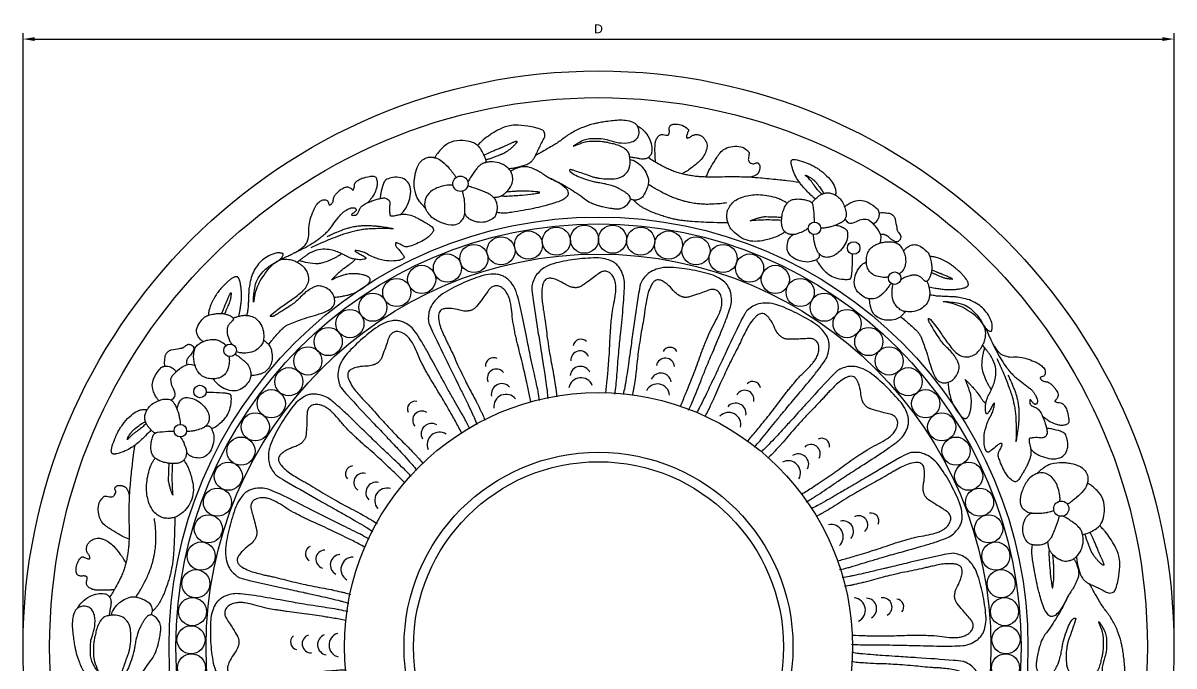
# Model space of a CAD drawing. Header units: millimetres. Extents: x 96 to 279, y 61 to 183.
# Drawn here: x 261.11 to 273.36, y 79.32 to 86.16 of the extents above; entities that cross this region are included whole.
import ezdxf

# ---------------------------------------------------------------- set-up
doc = ezdxf.new("R2010")
doc.units = ezdxf.units.MM
doc.layers.add('DIMENSIONS', color=4, linetype='Continuous')
doc.layers.add('PART', color=7, linetype='Continuous')
doc.styles.get("Standard").update_dxf_attribs({"font": 'arial.ttf'})
doc.dimstyles.new('BALMER1', dxfattribs={"dimscale": 0, "dimtxt": 0.09375, "dimasz": 0.125, "dimexe": 0.0625, "dimexo": 0.125, "dimgap": 0.0625, "dimtad": 1, "dimdec": 4, "dimlfac": -1, "dimzin": 3, "dimdsep": 46, "dimlunit": 4, "dimtxsty": 'Standard', "dimcen": 0.0625, "dimdle": 0.0625, "dimclrd": 256, "dimclre": 256, "dimclrt": 256, "dimadec": 0, "dimazin": 0, "dimtfac": 0.75, "dimtdec": 4, "dimtix": 1, "dimtmove": 2, "dimatfit": 3, "dimfxl": 1, "dimtolj": 1, "dimtzin": 3, "dimarcsym": 0})

# ---------------------------------------------------------------- blocks, each defined once
blk = doc.blocks.new('*D132')
at = {"layer": 'Defpoints', "color": 0, "transparency": 16777216}
for p in [(273.357, 85.988), (261.106, 79.523), (273.357, 79.523)]:
    blk.add_point(p, dxfattribs=at)
at = {"layer": 'DIMENSIONS', "lineweight": -2, "transparency": 16777216}
for p, q in [((261.106, 79.648), (261.106, 86.05)), ((273.357, 79.648), (273.357, 86.05)), ((261.231, 85.988), (273.232, 85.988))]:
    blk.add_line(p, q, dxfattribs=at)
at = {"layer": 'DIMENSIONS', "transparency": 16777216}
for points in [[(261.231, 86.008), (261.231, 85.967), (261.106, 85.988)], [(273.232, 86.008), (273.232, 85.967), (273.357, 85.988)]]:
    blk.add_solid(points, dxfattribs=at)
at = {"layer": 'DIMENSIONS', "transparency": 16777216, "insert": (267.231, 86.097), "char_height": 0.0938, "attachment_point": 5}
blk.add_mtext('\\A1;D', dxfattribs=at)
blk = doc.blocks.new('BALMERREPEAT220VIA')
at = {"layer": 'PART', "flags": 128}
for points in [[(0.036, 0.374, 0.003009), (-0.055, 0.394, 0.01152), (-0.079, 0.398, 0.001542), (-0.302, 0.433, -0.002719), (-0.428, 0.453, -0.003834), (-0.615, 0.486, 0.002592), (-0.891, 0.534, 0.010937), (-1.021, 0.553, 0.012892), (-1.133, 0.565, 0.069688), (-1.203, 0.56, 0.060092), (-1.28, 0.534, 0.046821), (-1.318, 0.511, 0.048308), (-1.351, 0.482, 0.064402), (-1.377, 0.446, 0.040761), (-1.405, 0.38, 0.066809), (-1.423, 0.286, 0.027452), (-1.424, 0.053, 0.035551), (-1.396, -0.174, 0.075966), (-1.359, -0.275, 0.06296), (-1.309, -0.345, 0.07827), (-1.255, -0.388, 0.039369), (-1.191, -0.417, 0.086106), (-1.16, -0.423, 0.019004), (-1.054, -0.42, 0.005168), (-0.665, -0.39, 0.00029), (-0.472, -0.373, -0.001395), (-0.432, -0.37, -0.00092), (-0.297, -0.359, -0.001315), (-0.203, -0.351, -0.002944), (-0.198, -0.351, -0.000152), (-0.089, -0.344, -0.009151), (-0.049, -0.342, -0.004716), (0.028, -0.341)], [(0.015, 0.28, 0.00326), (-0.123, 0.306, 0.006378), (-0.193, 0.317, 0.000148), (-0.394, 0.348, 0.003566), (-0.402, 0.349, 0.004484), (-0.507, 0.362, -0.004543), (-0.612, 0.375, -0.001834), (-0.664, 0.383, -0.001892), (-0.715, 0.39, -0.007566), (-0.742, 0.395, -0.002595), (-0.819, 0.409, -0.028671), (-0.928, 0.437, 0.030977), (-1.029, 0.462, 0.008304), (-1.059, 0.467, 0.011738), (-1.081, 0.47, 0.023245), (-1.106, 0.471, 0.021992), (-1.132, 0.47, 0.028175), (-1.154, 0.467, 0.022738), (-1.181, 0.461, 0.022815), (-1.186, 0.459, 0.005774), (-1.204, 0.452, 0.095777), (-1.249, 0.422, 0.123566), (-1.271, 0.386, 0.106276), (-1.274, 0.348, 0.10395), (-1.262, 0.311, 0.012474), (-1.227, 0.256, -0.010994), (-1.187, 0.193, -0.001908), (-1.14, 0.114, -0.019537), (-1.135, 0.106, -0.035149), (-1.131, 0.095, -0.025866), (-1.127, 0.08, -0.020159), (-1.124, 0.066, -0.025006), (-1.123, 0.054, -0.022045), (-1.123, 0.042, -0.024729), (-1.125, 0.031, -0.018316), (-1.127, 0.019, -0.017185), (-1.13, 0.008, -0.018306), (-1.131, 0.004, -0.003847), (-1.138, -0.014, -0.06999), (-1.169, -0.067, 0.047343), (-1.217, -0.143, 0.04126), (-1.239, -0.195, 0.066132), (-1.245, -0.23, 0.107606), (-1.241, -0.257, 0.108991), (-1.226, -0.28, 0.071157), (-1.202, -0.296, 0.058537), (-1.169, -0.308, 0.03359), (-1.09, -0.322, 0.037796), (-1.019, -0.323, 0.001873), (-0.943, -0.319, 0.005676), (-0.918, -0.318, 0.002147), (-0.868, -0.313, -0.005446), (-0.818, -0.309, -0.009395), (-0.714, -0.303, 0.005056), (-0.611, -0.298, 0.00316), (-0.496, -0.289, 0.003871), (-0.402, -0.281, 0.010546), (-0.297, -0.269, -0.009053), (-0.192, -0.257, -0.003181), (-0.18, -0.256, -0.000384), (-0.087, -0.249, -0.012478), (-0.051, -0.246, -0.006432), (0.019, -0.245)]]:
    blk.add_lwpolyline(points, format="xyb", dxfattribs=at)
at = {"layer": 'PART'}
for points in [[(-0.383, 0.125, 0.86452), (-0.35, -0.065, 0.86452)], [(-0.215, 0.127, 0.752301), (-0.195, -0.086, 0.752301)], [(-0.074, 0.142, 0.755055), (-0.066, -0.108, 0.755055)], [(-0.544, 0.115, 0.61053), (-0.51, -0.029, 0.61053)]]:
    blk.add_lwpolyline(points, format="xyb", dxfattribs=at)
blk = doc.blocks.new('BALMERREPEAT220VIB')
at = {"layer": 'PART', "flags": 128}
for points in [[(3.613, 5.088, 0.019286), (3.671, 5.094, 0.02838), (3.709, 5.102, 0.016548), (3.807, 5.132, 0.061182), (3.832, 5.144, 0.052747), (3.864, 5.17, 0.060559), (3.886, 5.198, 0.0061), (3.9, 5.223, 0.016548), (3.906, 5.233, 0.006982), (3.917, 5.258, -0.003286), (3.942, 5.313, -0.015782), (3.97, 5.367, 0.017137), (3.995, 5.418, 0.109873), (4, 5.438, 0.069615), (3.995, 5.47, 0.232682), (3.968, 5.5, 0.058465), (3.819, 5.538, 0.034277), (3.683, 5.548, 0.062147), (3.608, 5.539, 0.065624), (3.496, 5.494, 0.043229), (3.344, 5.392, 0.024714), (3.321, 5.371, 0.01479), (3.284, 5.333)], [(4.571, 5.573, 0.000561), (4.569, 5.572, 0.00263), (4.568, 5.572, 0.006301), (4.56, 5.571, 0.001289), (4.52, 5.562, 0.039069), (4.404, 5.525, 0.036989), (4.288, 5.468, 0.032384), (4.189, 5.401, -0.033131), (4.093, 5.335, -0.001812), (4.03, 5.299, -0.00148), (3.952, 5.254, -0.006743), (3.94, 5.248, -0.002076), (3.903, 5.228)], [(4.571, 5.375, 0.006892), (4.537, 5.376, 0.011939), (4.517, 5.376, 0.004021), (4.455, 5.373, 0.025122), (4.446, 5.372, 0.03966), (4.415, 5.364, 0.012587), (4.32, 5.33, 0.003956), (4.31, 5.326, -0.012149), (4.306, 5.325, -0.036963), (4.304, 5.325, -0.140156), (4.303, 5.325, -0.265398), (4.303, 5.325, -0.124438), (4.303, 5.326, -0.13009), (4.304, 5.327, -0.02507), (4.311, 5.332, -0.003844), (4.317, 5.337, -0.002641), (4.326, 5.343, -0.01445), (4.338, 5.351, -0.005589), (4.37, 5.369, -0.052743), (4.434, 5.397, -0.063629), (4.49, 5.407, -0.003105), (4.502, 5.407, -0.001682), (4.525, 5.408, -0.008535), (4.544, 5.408, -0.005844), (4.571, 5.408)], [(3.377, 5.152, 0.031094), (3.363, 5.207, 0.047396), (3.348, 5.241, 0.014317), (3.314, 5.299, 0.041892), (3.3, 5.318, 0.036626), (3.289, 5.328, 0.016353), (3.264, 5.348, 0.091665), (3.22, 5.369, 0.048713), (3.129, 5.385, 0.102269), (3.002, 5.368, 0.120504), (2.91, 5.308, 0.015041), (2.858, 5.249, 0.038961), (2.84, 5.224, 0.000317), (2.833, 5.211, 0.001969), (2.831, 5.209, 0.004752), (2.831, 5.208, 0.001841), (2.828, 5.204)], [(3.352, 5.231, -0.005533), (3.41, 5.259, -0.010419), (3.442, 5.272, -0.000051), (3.483, 5.289, 0.001227), (3.523, 5.306, 0.000078), (3.542, 5.313, 0.000434), (3.546, 5.315, 0.004396), (3.554, 5.318, 0.001901), (3.571, 5.326, 0.008485), (3.602, 5.34, -0.003748), (3.633, 5.354, -0.002549), (3.647, 5.36, -0.00231), (3.663, 5.367, -0.014744), (3.675, 5.372, -0.014971), (3.687, 5.376, -0.02108), (3.691, 5.377, -0.015798), (3.696, 5.378, -0.055292), (3.699, 5.378, -0.076801), (3.702, 5.378, -0.148278), (3.703, 5.376, -0.147462), (3.704, 5.374, -0.079897), (3.703, 5.372, -0.054815), (3.702, 5.368, -0.011274), (3.699, 5.363, -0.018509), (3.696, 5.36, -0.00689), (3.692, 5.355, -0.007465), (3.688, 5.35, -0.011418), (3.679, 5.339, -0.009605), (3.667, 5.328, -0.007138), (3.656, 5.316, -0.008654), (3.646, 5.307, -0.005863), (3.634, 5.298, -0.007719), (3.626, 5.291, -0.00491), (3.615, 5.282, -0.006932), (3.607, 5.277, -0.003652), (3.597, 5.27, -0.00615), (3.591, 5.266, -0.001817), (3.586, 5.262, -0.001372), (3.579, 5.258, -0.00265), (3.575, 5.255, -0.002433), (3.57, 5.252, -0.019902), (3.563, 5.248, -0.017546), (3.554, 5.244, -0.001431), (3.545, 5.241, -0.001949), (3.539, 5.238, -0.000019), (3.529, 5.234, -0.000131), (3.528, 5.234, -0.000121), (3.524, 5.233, -0.000033), (3.513, 5.228, -0.001404), (3.503, 5.224, -0.000563), (3.478, 5.214, -0.003719), (3.462, 5.208, -0.002294), (3.437, 5.199, -0.006217), (3.417, 5.192, -0.006914), (3.399, 5.186, -0.005394), (3.397, 5.186, -0.000887), (3.383, 5.182, -0.014755), (3.378, 5.181, -0.007038), (3.369, 5.179)], [(2.73, 4.664, -0.000393), (2.729, 4.665, -0.000898), (2.728, 4.665, -0.015128), (2.707, 4.689, -0.007612), (2.667, 4.737, -0.102115), (2.626, 4.816, -0.072338), (2.61, 4.939, -0.023977), (2.613, 4.981, -0.020048), (2.621, 5.03, -0.063244), (2.651, 5.121, -0.097581), (2.688, 5.171, -0.092244), (2.738, 5.201, -0.10775), (2.788, 5.209, -0.009349), (2.812, 5.207, -0.030098), (2.819, 5.206, -0.023454), (2.83, 5.203, -0.013311), (2.848, 5.197, -0.078292), (2.909, 5.162, -0.051681), (2.983, 5.088, -0.002992), (3.02, 5.042, -0.012079), (3.029, 5.031, -0.000335), (3.046, 5.007, -0.00328), (3.047, 5.005, -0.000113), (3.049, 5.002, -0.000045), (3.053, 4.996, -0.001258), (3.054, 4.995, -0.000358), (3.056, 4.993)], [(3.453, 4.779, 0.001342), (3.457, 4.78, 0.006152), (3.457, 4.78, 0.00999), (3.479, 4.783, 0.009511), (3.501, 4.786, 0.027464), (3.518, 4.791, 0.025542), (3.536, 4.797, 0.030422), (3.551, 4.805, 0.03258), (3.565, 4.814, 0.016709), (3.574, 4.822, 0.010262), (3.588, 4.835, 0.019984), (3.592, 4.839, 0.004369), (3.609, 4.858, 0.094661), (3.652, 4.933, 0.127017), (3.657, 4.998, 0.013269), (3.652, 5.021, 0.035633), (3.65, 5.029, 0.014321), (3.642, 5.048, 0.027498), (3.637, 5.057, 0.026779), (3.63, 5.067, 0.016851), (3.618, 5.082, 0.032534), (3.614, 5.087, 0.008174), (3.595, 5.103, 0.098665), (3.515, 5.147, 0.094341), (3.42, 5.158, 0.005493), (3.396, 5.156, 0.019258), (3.389, 5.155, 0.016969), (3.376, 5.152, 0.011817), (3.359, 5.147, 0.076494), (3.32, 5.129, 0.06561), (3.283, 5.097, 0.01457), (3.275, 5.087, 0.003882), (3.245, 5.047, 0.024253), (3.215, 5.003, 0.018646), (3.181, 4.942)], [(3.635, 5.06, -0.02104), (3.66, 5.075, -0.030756), (3.677, 5.083, -0.052936), (3.764, 5.109, -0.095613), (3.815, 5.108, -0.05962), (3.884, 5.085, -0.037178), (3.985, 5.028, -0.004583), (4.008, 5.012, 0.006495), (4.025, 5.001, 0.040779), (4.071, 4.976, -0.024247), (4.151, 4.936, -0.080695), (4.229, 4.873, -0.168951), (4.248, 4.828, -0.229972), (4.231, 4.786, -0.097933), (4.145, 4.735, -0.023701), (3.985, 4.687, -0.018161), (3.771, 4.642, -0.004241), (3.645, 4.621, -0.008329), (3.581, 4.612, -0.046727), (3.554, 4.612, -0.01828), (3.485, 4.619)], [(4.571, 4.936, -0.009534), (4.531, 4.943, -0.016717), (4.509, 4.948, -0.021268), (4.407, 4.98, -0.027085), (4.33, 5.012, -0.0834), (4.27, 5.054, -0.323489), (4.267, 5.075, -0.021645), (4.269, 5.078, -0.170251), (4.269, 5.079, -0.06443), (4.272, 5.079, -0.047737), (4.276, 5.079, -0.014918), (4.283, 5.078, -0.036111), (4.286, 5.077, -0.0066), (4.298, 5.073, -0.000595), (4.435, 5.026, -0.000288), (4.472, 5.013, 0.002781), (4.508, 5, 0.019681), (4.512, 4.999, 0.002355), (4.546, 4.991, 0.018335), (4.554, 4.989, 0.008185), (4.571, 4.986)], [(1.337, 4.191, 0.015189), (1.368, 4.208, 0.022845), (1.387, 4.221, 0.013484), (1.433, 4.258, 0.033884), (1.449, 4.273, 0.075969), (1.464, 4.295, 0.0397), (1.481, 4.341, 0.08875), (1.488, 4.414, -0.070693), (1.494, 4.505, -0.029032), (1.513, 4.576, -0.024468), (1.545, 4.657, -0.059752), (1.576, 4.709, -0.076755), (1.61, 4.742, -0.188911), (1.666, 4.755, -0.288547), (1.695, 4.73, -0.038037), (1.698, 4.72, 0.061368), (1.699, 4.715, 0.040792), (1.706, 4.702, 0.224818), (1.708, 4.701, 0.085047), (1.71, 4.701, 0.049018), (1.714, 4.702, 0.038413), (1.721, 4.706, 0.038778), (1.728, 4.71, 0.037774), (1.73, 4.713, 0.014341), (1.737, 4.721, 0.150306), (1.75, 4.757, -0.134832), (1.763, 4.797, -0.011455), (1.773, 4.812, -0.026345), (1.778, 4.819, -0.023112), (1.794, 4.834, -0.014805), (1.819, 4.857, -0.01633), (1.826, 4.862, -0.00687), (1.842, 4.873, -0.104403), (1.886, 4.891, -0.154027), (1.918, 4.887, -0.030851), (1.934, 4.878, -0.055155), (1.942, 4.872, -0.022086), (1.949, 4.865, 0.039301), (1.953, 4.861, 0.022359), (1.955, 4.859, 0.044208), (1.957, 4.858, 0.133313), (1.958, 4.858, 0.114526), (1.96, 4.858, 0.131817), (1.961, 4.859, 0.015583), (1.965, 4.867, 0.107501), (1.973, 4.904, -0.135076), (1.982, 4.934, -0.015827), (1.986, 4.94, -0.023684), (1.99, 4.945, -0.043644), (1.994, 4.949, -0.011898), (2.009, 4.961, -0.078825), (2.053, 4.984, -0.043726), (2.137, 5.004, -0.039419), (2.174, 5.007, -0.098282), (2.188, 5.004, -0.15791), (2.2, 4.994, -0.078576), (2.212, 4.965, -0.0698), (2.216, 4.922, -0.070183), (2.208, 4.879, -0.033049), (2.182, 4.815, -0.048568), (2.157, 4.775, -0.001212), (2.145, 4.76, -0.001593), (2.136, 4.749, -0.007239), (2.13, 4.74, -0.004179), (2.117, 4.726)], [(2.463, 4.599, 0.025994), (2.489, 4.622, 0.037778), (2.504, 4.64, 0.063566), (2.539, 4.702, 0.046452), (2.568, 4.794, 0.110027), (2.566, 4.893, 0.147961), (2.529, 4.958, 0.130485), (2.468, 4.99, 0.104378), (2.382, 4.992, 0.051508), (2.317, 4.973, 0.149258), (2.298, 4.958, 0.067971), (2.279, 4.919, 0.029506), (2.254, 4.822, 0.014819), (2.25, 4.798, 0.012245), (2.247, 4.768)], [(3.022, 4.911, 0.028039), (2.978, 4.912, 0.035268), (2.944, 4.908, 0.046246), (2.868, 4.887, 0.05136), (2.805, 4.856, 0.13991), (2.734, 4.776, 0.169526), (2.724, 4.687, 0.011484), (2.731, 4.66, 0.038975), (2.734, 4.652, 0.025835), (2.738, 4.644, 0.008103), (2.754, 4.618, 0.10115), (2.802, 4.567, 0.057234), (2.912, 4.509, 0.110081), (3.035, 4.489, 0.190731), (3.102, 4.52, 0.042268), (3.133, 4.559, 0.09669), (3.142, 4.58, 0.008642), (3.147, 4.609, 0.025285), (3.148, 4.619, 0.007456), (3.149, 4.64, 0.008211), (3.15, 4.66, 0.02121), (3.148, 4.72, 0.023574), (3.141, 4.774, 0.006723), (3.139, 4.784, 0.002721), (3.133, 4.811, 0.022508), (3.129, 4.824, 0.012602), (3.122, 4.847)], [(3.18, 4.906, -0.001389), (3.212, 4.895, -0.003779), (3.223, 4.891, -0.002379), (3.337, 4.85, -0.008223), (3.37, 4.837, -0.037912), (3.407, 4.819, -0.043785), (3.436, 4.798, -0.013749), (3.446, 4.788, -0.015845), (3.454, 4.78, -0.028614), (3.459, 4.774, -0.011975), (3.469, 4.76, -0.094293), (3.487, 4.715, -0.074117), (3.491, 4.654, -0.007245), (3.489, 4.635, -0.014517), (3.487, 4.626, -0.024124), (3.485, 4.619, -0.008033), (3.479, 4.599, -0.136127), (3.456, 4.564, -0.086757), (3.401, 4.53, -0.093745), (3.322, 4.515, -0.089875), (3.239, 4.53, -0.006993), (3.222, 4.537, -0.019018), (3.215, 4.54, -0.065323), (3.186, 4.559, -0.054466), (3.158, 4.59, -0.057483), (3.154, 4.598, -0.028566), (3.148, 4.615)], [(4.028, 4.999, -0.012913), (4.184, 4.921, -0.020351), (4.279, 4.865, -0.018296), (4.442, 4.752, 0.05898), (4.495, 4.721, 0.014029), (4.538, 4.704, 0.021438), (4.567, 4.695, 0.004747), (4.568, 4.695, 0.001288), (4.571, 4.694)], [(3.536, 4.797, 0.005682), (3.574, 4.794, 0.030137), (3.581, 4.794, 0.009708), (3.73, 4.803, 0.011984), (3.851, 4.816, 0.001495), (3.915, 4.824, 0.011914), (3.923, 4.826, 0.006591), (3.929, 4.827, 0.004611), (3.937, 4.829, 0.032711), (3.943, 4.83, 0.096223), (3.945, 4.831, 0.218717), (3.945, 4.833, 0.216649), (3.944, 4.834, 0.094004), (3.943, 4.835, 0.032246), (3.937, 4.836, 0.006988), (3.934, 4.837, 0.002666), (3.924, 4.838, 0.026166), (3.835, 4.846, 0.020229), (3.72, 4.846, 0.005117), (3.678, 4.844, 0.003678), (3.62, 4.84, 0.011027), (3.612, 4.839, 0.003421), (3.589, 4.836)], [(1.182, 4.122, 0.005166), (1.263, 4.156, 0.009362), (1.307, 4.177, 0.00094), (1.409, 4.227, 0.004878), (1.428, 4.237, 0.020423), (1.52, 4.289, 0.022426), (1.599, 4.344, 0.006582), (1.631, 4.368, 0.009476), (1.652, 4.386, 0.012756), (1.686, 4.417, 0.028094), (1.701, 4.433, 0.016417), (1.729, 4.469, -0.008235), (1.783, 4.541, -0.001549), (1.812, 4.578, -0.003594), (1.825, 4.594, -0.040866), (1.846, 4.616, -0.03465), (1.874, 4.638, -0.014977), (1.887, 4.645, -0.011161), (1.904, 4.655, -0.026725), (1.915, 4.66, -0.014373), (1.936, 4.668, -0.10505), (1.968, 4.671, -0.187303), (1.985, 4.663, -0.025659), (1.989, 4.658, -0.050852), (1.99, 4.655, -0.049306), (1.992, 4.651, -0.054487), (1.992, 4.648, -0.177964), (1.989, 4.638, -0.057877), (1.968, 4.618, -0.012811), (1.956, 4.61, 0.026666), (1.951, 4.606, 0.009016), (1.948, 4.603, 0.012452), (1.945, 4.601, 0.073308), (1.945, 4.6, 0.031446), (1.943, 4.597, 0.448573), (1.946, 4.591, 0.090595), (1.97, 4.59, 0.027986), (1.985, 4.592, 0.065204), (1.99, 4.594, 0.044395), (2, 4.6, 0.078656), (2.004, 4.605, 0.016466), (2.006, 4.608, 0.00531), (2.013, 4.62, 0.041682), (2.026, 4.65, -0.059119), (2.037, 4.671, -0.060024), (2.047, 4.683, -0.041261), (2.066, 4.697, -0.014505), (2.087, 4.711, -0.022624), (2.101, 4.718, -0.008581), (2.12, 4.727, -0.008685), (2.138, 4.734, -0.012782), (2.183, 4.75, -0.013118), (2.228, 4.764, -0.00655), (2.239, 4.767, -0.003944), (2.258, 4.771, -0.028381), (2.272, 4.773, -0.019628), (2.292, 4.775, -0.119047), (2.314, 4.77, -0.09956), (2.336, 4.754, -0.037134), (2.342, 4.746, -0.050917), (2.346, 4.739, -0.139145), (2.349, 4.704, 0.068379), (2.347, 4.634, 0.017519), (2.352, 4.595, 0.109246), (2.355, 4.589, 0.225038), (2.364, 4.583, 0.072656), (2.398, 4.585, 0.0113), (2.421, 4.591, -0.014988), (2.439, 4.595, -0.009012), (2.455, 4.598, -0.006299), (2.478, 4.601, -0.078768), (2.535, 4.6, -0.059005), (2.608, 4.577, -0.006697), (2.649, 4.558, -0.01631), (2.665, 4.55, -0.003443), (2.687, 4.537, -0.001974), (2.725, 4.515, -0.010657), (2.755, 4.497, -0.008761), (2.79, 4.474, -0.089736), (2.808, 4.456, -0.105133), (2.816, 4.437, -0.160178), (2.814, 4.424, -0.05919), (2.796, 4.396, -0.086852), (2.722, 4.332, -0.053782), (2.58, 4.267, -0.003729), (2.553, 4.258, -0.025035), (2.549, 4.257, -0.050078), (2.529, 4.255, -0.061526), (2.514, 4.256, -0.077981), (2.483, 4.269, 0.049704), (2.436, 4.292, 0.004183), (2.424, 4.296, 0.01893), (2.421, 4.297, 0.117834), (2.416, 4.297, 0.138576), (2.412, 4.295, 0.146277), (2.41, 4.292, 0.063937), (2.409, 4.284, 0.050251), (2.411, 4.273, 0.067871), (2.414, 4.265, 0.06138), (2.433, 4.239, -0.027036), (2.479, 4.183, -0.004666), (2.499, 4.155, -0.036519), (2.501, 4.151, -0.140086), (2.502, 4.146, -0.101596), (2.5, 4.139, -0.056015), (2.497, 4.133, -0.051804), (2.492, 4.129, -0.03464), (2.488, 4.126, -0.011528), (2.477, 4.121, -0.070417), (2.45, 4.111, -0.032822), (2.388, 4.104, -0.061481), (2.292, 4.11, -0.0482), (2.176, 4.145, -0.038145), (2.113, 4.176, 0.054755), (2.068, 4.197, 0.022319), (2.018, 4.211, 0.045633), (1.992, 4.214, 0.022933), (1.982, 4.214, 0.12002), (1.981, 4.214, 0.078304), (1.979, 4.213, 0.180184), (1.979, 4.212, 0.132102), (1.979, 4.211, 0.069962), (1.98, 4.21, 0.037187), (1.982, 4.208, 0.008594), (1.991, 4.202, 0.043165), (2.032, 4.178, -0.044482), (2.072, 4.155, -0.012329), (2.081, 4.149, -0.016029), (2.087, 4.144, -0.066704), (2.092, 4.138, -0.116001), (2.094, 4.134, -0.175991), (2.093, 4.13, -0.113849), (2.089, 4.126, -0.056307), (2.084, 4.124, -0.0315), (2.074, 4.122, -0.035609), (2.044, 4.118, -0.033682), (2.011, 4.119, -0.009987), (1.986, 4.122, -0.020877), (1.974, 4.124, -0.01215), (1.954, 4.128, -0.016952), (1.941, 4.132, -0.010851), (1.923, 4.139, -0.014255), (1.91, 4.144, -0.012438), (1.89, 4.154, 0.006693), (1.854, 4.173, 0.005753), (1.841, 4.179, 0.001649), (1.794, 4.2, 0.052031), (1.738, 4.218, 0.039538), (1.662, 4.229, 0.087591), (1.569, 4.218, 0.077803), (1.474, 4.172, 0.003985), (1.444, 4.152, 0.00428), (1.417, 4.132, 0.01372), (1.395, 4.114, 0.009123), (1.363, 4.087)], [(2.391, 4.446, 0.005051), (2.316, 4.449, 0.00932), (2.275, 4.449, 0.000755), (2.173, 4.447, 0.006562), (2.161, 4.447, 0.013836), (2.1, 4.443, 0.015903), (2.047, 4.436, 0.00548), (2.014, 4.43, 0.007903), (1.991, 4.425, 0.006144), (1.965, 4.419, 0.005235), (1.935, 4.412, 0.011329), (1.887, 4.398, 0.008895), (1.826, 4.377, 0.006249), (1.82, 4.375, 0.000343), (1.718, 4.336, 0.0113), (1.632, 4.3, 0.007754), (1.508, 4.244)], [(2.391, 4.446, 0.00428), (2.332, 4.456, 0.008012), (2.3, 4.461, 0.000546), (2.22, 4.472, 0.00443), (2.21, 4.473, 0.012632), (2.168, 4.476, 0.01055), (2.118, 4.478, 0.01383), (2.068, 4.478, 0.016543), (2.026, 4.475, 0.005802), (1.999, 4.472, 0.008247), (1.981, 4.469, 0.008887), (1.962, 4.466, 0.006384), (1.936, 4.46, 0.017733), (1.895, 4.449, 0.015389), (1.848, 4.434, 0.008382), (1.838, 4.43, 0.001139), (1.763, 4.399, 0.011964), (1.733, 4.386, 0.006542), (1.68, 4.36)], [(1.06, 3.216, -0.006635), (1.092, 3.255, -0.011339), (1.111, 3.278, -0.010645), (1.214, 3.391, -0.051519), (1.238, 3.411, -0.053106), (1.272, 3.43, -0.013235), (1.416, 3.484, -0.017656), (1.523, 3.517, 0.018476), (1.625, 3.549, 0.04892), (1.709, 3.588, 0.09513), (1.745, 3.62, 0.102076), (1.76, 3.651, 0.087099), (1.763, 3.691, 0.033705), (1.76, 3.709, 0.025912), (1.754, 3.731, 0.106589), (1.726, 3.777, 0.083038), (1.671, 3.818, 0.089234), (1.607, 3.838, 0.123288), (1.558, 3.832, 0.027349), (1.522, 3.816, 0.030819), (1.491, 3.798, 0.054213), (1.388, 3.709, -0.059425), (1.293, 3.629, -0.003108), (1.22, 3.582, -0.004473), (1.169, 3.551, -0.005561), (1.121, 3.521, -0.024494), (1.109, 3.516, -0.066299), (1.1, 3.513, -0.05056), (1.088, 3.512, -0.038539), (1.083, 3.513, -0.102298), (1.081, 3.513, -0.149688), (1.08, 3.515, -0.147063), (1.079, 3.518, -0.05826), (1.08, 3.521, -0.036105), (1.083, 3.525, -0.017114), (1.087, 3.53, -0.027778), (1.089, 3.533, -0.036608), (1.091, 3.535, -0.001161), (1.162, 3.59, -0.013448), (1.277, 3.673, 0.012904), (1.397, 3.761, 0.11806), (1.475, 3.856, 0.166109), (1.485, 3.944, 0.07847), (1.461, 4.007, 0.098121), (1.424, 4.048, 0.005291), (1.397, 4.069, 0.018161), (1.388, 4.075, 0.01281), (1.378, 4.081, 0.004486), (1.35, 4.096, 0.069239), (1.307, 4.112, 0.04489), (1.238, 4.121, 0.156932), (1.142, 4.094, 0.094821), (1.026, 3.98, 0.015365), (0.968, 3.891, 0.042012), (0.951, 3.856, 0.011178), (0.922, 3.778, 0.036458), (0.915, 3.753, 0.003341), (0.908, 3.715, -0.00437), (0.903, 3.685, -0.000839), (0.901, 3.673, -0.00526), (0.9, 3.671, -0.05762), (0.899, 3.668, -0.442069), (0.898, 3.668, -0.241036), (0.898, 3.668, -0.019047), (0.898, 3.675, -0.007208), (0.898, 3.677, -0.00095), (0.898, 3.692, -0.021517), (0.901, 3.732, -0.01054), (0.912, 3.814, -0.071682), (0.938, 3.901, -0.073034), (0.987, 3.975, -0.033731), (1.042, 4.029, -0.041008), (1.093, 4.066, -0.020973), (1.134, 4.088, 0.038572), (1.155, 4.101, 0.011997), (1.176, 4.116, 0.029666), (1.184, 4.123, 0.015362), (1.19, 4.13, 0.012306), (1.197, 4.138, 0.023623), (1.201, 4.142, 0.008868), (1.209, 4.155, 0.073611), (1.214, 4.168, 0.089664), (1.215, 4.179, 0.30157), (1.212, 4.183, 0.042429), (1.179, 4.19, 0.104497), (1.125, 4.185, 0.063959), (1.044, 4.15, 0.108383), (0.93, 4.041, 0.100802), (0.865, 3.886, 0.004016), (0.853, 3.822, 0.025494), (0.851, 3.812, 0.002406), (0.848, 3.758, 0.00703), (0.847, 3.739, 0.005568), (0.846, 3.704, -0.006383), (0.845, 3.669, -0.008261), (0.844, 3.661, -0.00104), (0.84, 3.599, -0.024582), (0.836, 3.573, -0.013302), (0.827, 3.525)], [(1.389, 4.109, 0.011836), (1.429, 4.098, 0.024423), (1.448, 4.093, 0.015781), (1.56, 4.079, 0.054812), (1.593, 4.079, 0.013696), (1.607, 4.081, 0.013421), (1.622, 4.084, 0.038096), (1.695, 4.107, 0.028561), (1.787, 4.15, 0.002428), (1.801, 4.158, 0.002934), (1.812, 4.165, 0.023575), (1.821, 4.17, 0.013196), (1.836, 4.181)], [(1.729, 3.902, -0.000152), (1.73, 3.903, -0.000562), (1.731, 3.904, -0.000008), (1.734, 3.908, -0.000044), (1.735, 3.908, -0.001256), (1.737, 3.911, -0.000217), (1.75, 3.924, -0.004616), (1.765, 3.94, -0.003286), (1.787, 3.962, -0.007817), (1.801, 3.975, -0.005609), (1.821, 3.993, -0.007495), (1.842, 4.011, -0.014383), (1.852, 4.02, -0.002648), (1.864, 4.028, -0.000569), (1.916, 4.065, -0.001045), (1.928, 4.074, 0.000536), (1.952, 4.091, 0.036297), (1.963, 4.101, 0.018267), (1.984, 4.122)], [(0.742, 3.516, 0.010776), (0.756, 3.583, 0.015331), (0.763, 3.631, 0.000728), (0.77, 3.683, 0.00947), (0.77, 3.687, 0.014786), (0.772, 3.714, 0.011956), (0.772, 3.747, 0.012181), (0.771, 3.773, 0.00879), (0.768, 3.81, 0.01417), (0.762, 3.849, 0.018115), (0.756, 3.879, 0.017481), (0.751, 3.899, 0.028131), (0.746, 3.91, 0.019663), (0.743, 3.917, 0.022663), (0.74, 3.922, 0.03651), (0.736, 3.927, 0.037535), (0.732, 3.931, 0.053128), (0.728, 3.934, 0.044961), (0.722, 3.936, 0.049357), (0.718, 3.937, 0.035723), (0.712, 3.937, 0.061527), (0.7, 3.935, 0.046688), (0.687, 3.93, 0.019957), (0.671, 3.921, 0.023593), (0.659, 3.912, 0.008931), (0.643, 3.9, 0.010561), (0.63, 3.889, 0.011449), (0.605, 3.866, 0.009506), (0.577, 3.837, 0.008129), (0.553, 3.811, 0.010236), (0.535, 3.79, 0.011933), (0.518, 3.768, 0.011009), (0.501, 3.744, 0.011871), (0.488, 3.724, 0.008608), (0.472, 3.695, 0.015187), (0.458, 3.669, 0.01497), (0.445, 3.641, 0.023247), (0.442, 3.631, 0.004889), (0.427, 3.583, 0.031952), (0.423, 3.562, 0.018344), (0.418, 3.524)], [(1.758, 3.719, 0.014529), (1.822, 3.726, 0.020397), (1.868, 3.734, 0.001058), (1.915, 3.745, 0.011165), (1.92, 3.746, 0.016123), (1.944, 3.754, 0.015056), (1.969, 3.763, 0.016608), (1.993, 3.774, 0.014077), (2.02, 3.789, 0.013129), (2.053, 3.808, 0.016818), (2.077, 3.825, 0.008468), (2.091, 3.836, 0.010293), (2.103, 3.846, 0.017481), (2.112, 3.854, 0.012769), (2.124, 3.867, 0.035089), (2.131, 3.875, 0.02678), (2.138, 3.887, 0.06662), (2.142, 3.897, 0.071558), (2.142, 3.906, 0.087168), (2.14, 3.915, 0.081127), (2.135, 3.923, 0.041448), (2.126, 3.931, 0.045416), (2.117, 3.937, 0.016724), (2.103, 3.945, 0.021748), (2.091, 3.949, 0.013564), (2.078, 3.953, 0.010261), (2.06, 3.958, 0.023545), (2.03, 3.964, 0.019236), (1.993, 3.968, 0.019619), (1.961, 3.969, 0.02142), (1.932, 3.968, 0.016469), (1.902, 3.964, 0.018716), (1.876, 3.959, 0.013786), (1.87, 3.957, 0.001831), (1.825, 3.943, 0.027493), (1.784, 3.928, 0.019359), (1.729, 3.902)], [(0.56, 3.547), (0.571, 3.571), (0.579, 3.589, 0.003055), (0.584, 3.602, 0.004921), (0.588, 3.61, 0.000443), (0.59, 3.614, -0.00043), (0.591, 3.619, -0.000074), (0.595, 3.629, -0.00013), (0.597, 3.634, -0.001029), (0.599, 3.639, -0.000351), (0.605, 3.653, -0.001418), (0.607, 3.658, -0.000429), (0.614, 3.675, -0.003577), (0.623, 3.696, -0.002657), (0.635, 3.725, -0.00397), (0.641, 3.738, -0.004614), (0.647, 3.749, -0.007477), (0.648, 3.752, -0.003454), (0.652, 3.758, -0.022704), (0.654, 3.762, -0.021963), (0.656, 3.765, -0.096451), (0.658, 3.766, -0.211007), (0.659, 3.766, -0.217448), (0.66, 3.766, -0.070176), (0.66, 3.763, -0.03277), (0.661, 3.755, -0.021707), (0.66, 3.744, -0.003748), (0.658, 3.729, -0.007847), (0.657, 3.721, -0.005863), (0.656, 3.711, -0.006295), (0.654, 3.702, -0.016132), (0.651, 3.688, -0.014903), (0.646, 3.673, -0.007883), (0.641, 3.658, -0.011778), (0.637, 3.648, -0.002056), (0.627, 3.626, -0.001714), (0.616, 3.599, -0.000401), (0.609, 3.584, 0.004032), (0.603, 3.57, 0.000742), (0.603, 3.57, 0.000019), (0.596, 3.554, 0.001282), (0.594, 3.551, 0.000563), (0.591, 3.542)], [(0.363, 3.247, -0.025527), (0.349, 3.257, -0.031801), (0.338, 3.266, -0.06175), (0.312, 3.3, -0.068249), (0.296, 3.337, -0.137667), (0.297, 3.387, -0.09103), (0.331, 3.454, -0.033605), (0.372, 3.501, -0.089024), (0.392, 3.515, -0.009911), (0.412, 3.524, -0.025785), (0.419, 3.527, -0.014575), (0.449, 3.534, -0.014985), (0.477, 3.54, -0.012089), (0.513, 3.545, -0.02169), (0.533, 3.547, -0.012746), (0.548, 3.547, -0.015712), (0.561, 3.547, -0.016324), (0.575, 3.545, -0.015984), (0.59, 3.542, -0.018221), (0.604, 3.539, -0.016017), (0.62, 3.534, -0.017487), (0.638, 3.526, -0.021297), (0.653, 3.52, -0.012552), (0.66, 3.515, -0.013847), (0.667, 3.511, -0.027502), (0.672, 3.507, -0.021153), (0.678, 3.501, -0.057225), (0.682, 3.496, -0.060244), (0.684, 3.491, -0.084701), (0.685, 3.486, -0.08791), (0.684, 3.481, -0.039601), (0.681, 3.475, -0.04912), (0.677, 3.47, -0.003867), (0.673, 3.466, -0.002335), (0.667, 3.459, -0.011215), (0.655, 3.447, 0.012246), (0.643, 3.436, 0.051221), (0.635, 3.425, 0.036388), (0.627, 3.409, 0.035416), (0.622, 3.395, 0.036532), (0.619, 3.381, 0.022425), (0.618, 3.365, 0.024603), (0.618, 3.352, 0.01959), (0.619, 3.338, 0.016769), (0.622, 3.323, 0.030254), (0.624, 3.313, 0.006261), (0.64, 3.268, 0.034046), (0.649, 3.248, 0.020281), (0.668, 3.217)], [(0.682, 3.496, -0.016892), (0.713, 3.508, -0.029847), (0.731, 3.513, -0.00478), (0.776, 3.523, -0.026259), (0.785, 3.524, -0.012144), (0.801, 3.526, -0.015912), (0.813, 3.526, -0.015061), (0.822, 3.525, -0.007677), (0.841, 3.524, -0.028377), (0.845, 3.523, -0.004951), (0.869, 3.518, -0.113102), (0.929, 3.488, -0.097633), (0.978, 3.429, -0.07821), (1.004, 3.355, -0.075229), (1.006, 3.273, -0.007943), (1.004, 3.255, -0.017334), (1.002, 3.247, -0.08914), (0.992, 3.222, -0.049477), (0.961, 3.184, -0.103825), (0.898, 3.141, -0.096027), (0.816, 3.125, -0.00935), (0.787, 3.125, -0.012659), (0.765, 3.127, -0.031358), (0.744, 3.13, -0.022098), (0.714, 3.138)], [(-0.043, 2.985, -0.020801), (-0.047, 3.013, -0.033298), (-0.047, 3.031, -0.025003), (-0.04, 3.094, -0.089003), (-0.034, 3.111, -0.01913), (-0.027, 3.122, -0.03697), (-0.023, 3.128, -0.016416), (-0.016, 3.135, -0.015647), (-0.009, 3.142, -0.029479), (0.002, 3.15, -0.04804), (0.009, 3.154, -0.050374), (0.024, 3.158, -0.008481), (0.113, 3.174, -0.003284), (0.128, 3.177, 0.009146), (0.133, 3.177, 0.044892), (0.139, 3.179, 0.019752), (0.152, 3.185, 0.07777), (0.168, 3.196, -0.062411), (0.188, 3.21, -0.024989), (0.198, 3.215, -0.033655), (0.206, 3.218, -0.092076), (0.212, 3.218, -0.039895), (0.226, 3.216, -0.106525), (0.247, 3.205, -0.120786), (0.26, 3.189, -0.039404), (0.264, 3.177, -0.079132), (0.264, 3.172, -0.037672), (0.263, 3.161, -0.052916), (0.26, 3.154, -0.018397), (0.258, 3.149, -0.006249), (0.25, 3.135, -0.064762), (0.218, 3.093, 0.083262), (0.194, 3.059, 0.023869), (0.189, 3.047, 0.041722), (0.186, 3.04, 0.04058), (0.186, 3.034, 0.017314), (0.186, 3.02, 0.055985), (0.187, 3.012, 0.037288), (0.191, 3.001)], [(0.637, 3.088, -0.036944), (0.642, 3.046, -0.047591), (0.64, 3.014, -0.041576), (0.624, 2.948, -0.075219), (0.607, 2.915, -0.092843), (0.567, 2.876, -0.099655), (0.518, 2.856, -0.008869), (0.492, 2.852, -0.023548), (0.482, 2.851, -0.018224), (0.472, 2.851, -0.007119), (0.445, 2.852, -0.074183), (0.389, 2.863, -0.080769), (0.343, 2.888, -0.075148), (0.309, 2.925, -0.068578), (0.283, 2.975, -0.009163), (0.278, 2.993, -0.009008), (0.272, 3.011, -0.046115), (0.263, 3.067, -0.04551), (0.264, 3.125, -0.091016), (0.28, 3.18, -0.113047), (0.31, 3.216, -0.013104), (0.33, 3.23, -0.029106), (0.339, 3.236, -0.015905), (0.349, 3.24, -0.006237), (0.373, 3.251, -0.057341), (0.428, 3.266, -0.05608), (0.486, 3.269, -0.084754), (0.529, 3.259, -0.064447), (0.581, 3.229, -0.042353), (0.591, 3.22, -0.02753), (0.605, 3.203)], [(1.005, 3.263, -0.014462), (1.023, 3.251, -0.023401), (1.033, 3.242, -0.005141), (1.051, 3.225, -0.01368), (1.058, 3.219, -0.043354), (1.063, 3.213, -0.01375), (1.076, 3.191, -0.079721), (1.089, 3.158, -0.040396), (1.098, 3.089, -0.066196), (1.094, 3.039, -0.063522), (1.077, 2.99, -0.101117), (1.032, 2.932, -0.109581), (0.972, 2.901, -0.014899), (0.933, 2.892, -0.021137), (0.905, 2.887, -0.022448), (0.891, 2.886, -0.014617), (0.871, 2.886)], [(0.704, 3.115, -0.005336), (0.726, 3.099, -0.009444), (0.738, 3.09, -0.007349), (0.78, 3.057, -0.010411), (0.809, 3.032, -0.082544), (0.85, 2.982, -0.092174), (0.868, 2.927, -0.008573), (0.871, 2.908, -0.030831), (0.871, 2.903, -0.012957), (0.871, 2.891, -0.013512), (0.87, 2.879, -0.027783), (0.869, 2.875, -0.005196), (0.864, 2.855, -0.085317), (0.852, 2.827, -0.037833), (0.809, 2.773, -0.140197), (0.738, 2.729, -0.124217), (0.645, 2.727, -0.077813), (0.566, 2.758, -0.079875), (0.502, 2.811, -0.031627), (0.489, 2.827, -0.024677), (0.475, 2.851)], [(-0.107, 2.62, -0.020223), (-0.122, 2.635, -0.028085), (-0.131, 2.647, -0.048018), (-0.154, 2.687, -0.039541), (-0.173, 2.74, -0.128626), (-0.173, 2.823, -0.098275), (-0.127, 2.919, -0.036076), (-0.083, 2.97, -0.121716), (-0.066, 2.98, -0.011742), (-0.055, 2.983, -0.02196), (-0.049, 2.984, -0.038992), (-0.035, 2.986, -0.023754), (-0.012, 2.985, -0.091248), (0.015, 2.977, -0.057307), (0.053, 2.953, -0.063403), (0.062, 2.944, -0.039258), (0.074, 2.925)], [(0.454, 2.319, 0.018869), (0.488, 2.338, 0.030586), (0.508, 2.351, 0.025585), (0.564, 2.398, 0.037879), (0.598, 2.435, 0.071937), (0.639, 2.505, 0.068839), (0.66, 2.588, 0.01093), (0.664, 2.633, 0.033775), (0.663, 2.647, 0.013578), (0.661, 2.668, 0.04669), (0.66, 2.674, 0.026101), (0.659, 2.677, 0.044279), (0.658, 2.679, 0.066276), (0.655, 2.682, 0.039354), (0.651, 2.685, 0.043426), (0.647, 2.687, 0.022073), (0.638, 2.69, 0.052356), (0.601, 2.697, 0.015994), (0.475, 2.704, 0.000105), (0.456, 2.704, 0.000111), (0.437, 2.705, 0.001953), (0.422, 2.705, 0.001095), (0.395, 2.705)], [(-0.149, 2.271, -0.016607), (-0.176, 2.292, -0.028269), (-0.19, 2.306, -0.004922), (-0.221, 2.34, -0.0281), (-0.226, 2.346, -0.015837), (-0.234, 2.359, -0.018467), (-0.24, 2.37, -0.018502), (-0.245, 2.38, -0.012527), (-0.251, 2.395, -0.031611), (-0.253, 2.403, -0.014859), (-0.257, 2.421, -0.081097), (-0.257, 2.459, -0.070745), (-0.244, 2.501, -0.008967), (-0.236, 2.517, -0.017874), (-0.232, 2.525, -0.017828), (-0.227, 2.533, -0.0086), (-0.216, 2.547, -0.072557), (-0.185, 2.578, -0.048828), (-0.129, 2.611, -0.026051), (-0.103, 2.621, -0.024229), (-0.074, 2.63, -0.055887), (-0.022, 2.636, -0.098709), (0.008, 2.63, -0.027813), (0.022, 2.623, -0.053018), (0.03, 2.619, -0.022686), (0.041, 2.608, -0.033068), (0.048, 2.6, -0.017443), (0.056, 2.588, -0.018618), (0.063, 2.577, -0.018485), (0.073, 2.555, -0.01373), (0.086, 2.525, -0.010416), (0.096, 2.497, -0.012677), (0.103, 2.473, -0.016747), (0.105, 2.465, -0.003412), (0.114, 2.421, -0.029459), (0.117, 2.402, -0.016525), (0.118, 2.368)], [(0.087, 2.521, -0.038736), (0.09, 2.549, -0.045598), (0.097, 2.572, -0.050716), (0.119, 2.616, -0.082354), (0.139, 2.638, -0.131018), (0.163, 2.649, -0.069863), (0.214, 2.65, -0.088537), (0.285, 2.627, -0.078311), (0.354, 2.577, -0.039798), (0.398, 2.525, -0.071002), (0.415, 2.491, -0.047564), (0.428, 2.441, -0.090099), (0.427, 2.414, -0.016277), (0.422, 2.395, -0.042487), (0.42, 2.389, -0.022163), (0.412, 2.375, -0.031138), (0.406, 2.366, -0.022482), (0.398, 2.357, -0.019086), (0.388, 2.347, -0.026439), (0.379, 2.339, -0.018425), (0.366, 2.33, -0.056119), (0.357, 2.326, -0.008475), (0.293, 2.304, -0.038988), (0.251, 2.295, -0.027225), (0.189, 2.289)], [(-0.192, 2.308, -0.014337), (-0.249, 2.245, -0.020129), (-0.292, 2.204, -0.001036), (-0.338, 2.163, -0.008182), (-0.344, 2.158, -0.018906), (-0.361, 2.145, -0.009076), (-0.399, 2.119, -0.04078), (-0.467, 2.083, -0.040711), (-0.54, 2.058, -0.013156), (-0.568, 2.051, -0.037372), (-0.578, 2.05, -0.026297), (-0.587, 2.05, -0.036405), (-0.594, 2.051, -0.061731), (-0.6, 2.053, -0.069652), (-0.605, 2.056, -0.069121), (-0.608, 2.06, -0.051226), (-0.611, 2.066, -0.049035), (-0.613, 2.072, -0.02904), (-0.614, 2.081, -0.080177), (-0.61, 2.115, -0.029237), (-0.58, 2.203, -0.000848), (-0.567, 2.236, -0.005951), (-0.565, 2.241, -0.003739), (-0.558, 2.256, -0.002995), (-0.55, 2.274, -0.018047), (-0.54, 2.293, -0.008826), (-0.517, 2.332, -0.023096), (-0.508, 2.344, -0.006783), (-0.476, 2.386, -0.047151), (-0.401, 2.465, -0.068268), (-0.337, 2.507, -0.014805), (-0.314, 2.517, -0.036965), (-0.304, 2.52, -0.024328), (-0.294, 2.522, -0.010502), (-0.27, 2.525, -0.044736), (-0.256, 2.525, -0.02799), (-0.234, 2.522)], [(-0.244, 2.378, -0.018624), (-0.275, 2.345, -0.034969), (-0.293, 2.329, -0.000662), (-0.337, 2.297, -0.003735), (-0.344, 2.291, -0.002945), (-0.358, 2.282, 0.008648), (-0.372, 2.272, 0.022218), (-0.385, 2.262, 0.016342), (-0.401, 2.246, 0.012735), (-0.416, 2.231, -0.007601), (-0.43, 2.215, -0.005818), (-0.437, 2.209, -0.012312), (-0.44, 2.206, -0.094793), (-0.444, 2.204, -0.318208), (-0.445, 2.204, -0.228332), (-0.445, 2.205, -0.044035), (-0.443, 2.211, -0.010517), (-0.44, 2.219, -0.01209), (-0.437, 2.226, -0.012868), (-0.426, 2.246, -0.014093), (-0.414, 2.264, -0.006271), (-0.407, 2.275, -0.008304), (-0.401, 2.283, -0.013149), (-0.394, 2.291, -0.016639), (-0.389, 2.298, -0.020764), (-0.383, 2.303, -0.006212), (-0.365, 2.319, -0.010366), (-0.357, 2.325, -0.001795), (-0.31, 2.361, -0.027261), (-0.29, 2.374, -0.014556), (-0.251, 2.396)], [(0.39, 2.347, -0.044768), (0.401, 2.35, -0.061378), (0.409, 2.35, -0.022477), (0.421, 2.349, -0.055453), (0.426, 2.348, -0.053925), (0.433, 2.344, -0.048751), (0.44, 2.339, -0.034182), (0.444, 2.334, -0.015863), (0.451, 2.324, -0.052486), (0.454, 2.319, -0.008832), (0.467, 2.285, -0.114112), (0.477, 2.202, -0.087383), (0.448, 2.097, -0.124609), (0.39, 2.029, -0.159243), (0.323, 2.008, -0.075554), (0.249, 2.019, -0.125084), (0.211, 2.043, -0.004388), (0.2, 2.054, -0.014342), (0.197, 2.058, -0.029514), (0.192, 2.065, -0.022059), (0.186, 2.075)], [(0.12, 2.232, -0.023656), (0.144, 2.197, -0.038771), (0.156, 2.173, -0.017889), (0.181, 2.105, -0.057043), (0.186, 2.083, -0.027754), (0.187, 2.069, -0.023367), (0.185, 2.052, -0.063464), (0.178, 2.019, -0.066993), (0.162, 1.992, -0.043847), (0.151, 1.979, -0.052228), (0.139, 1.97, -0.065041), (0.11, 1.957, -0.058465), (0.076, 1.95, -0.006241), (0.05, 1.949, -0.01705), (0.04, 1.949, -0.006049), (0.022, 1.95, -0.007321), (0.006, 1.951, -0.01593), (-0.002, 1.952, -0.004832), (-0.027, 1.956, -0.046269), (-0.081, 1.971, -0.051761), (-0.126, 1.993, -0.020611), (-0.141, 2.003, -0.024392), (-0.153, 2.013, -0.038886), (-0.162, 2.022, -0.024966), (-0.174, 2.039, -0.099452), (-0.188, 2.075, -0.060978), (-0.192, 2.139, -0.018061), (-0.187, 2.188, -0.03592), (-0.181, 2.213, -0.012535), (-0.173, 2.238, -0.03771), (-0.17, 2.246, -0.021088), (-0.165, 2.254, -0.029275), (-0.161, 2.26, -0.030093), (-0.157, 2.265, -0.023225), (-0.15, 2.271, -0.039451), (-0.144, 2.274, -0.028737), (-0.136, 2.278, -0.071669), (-0.124, 2.282, -0.008211), (-0.013, 2.293, -0.011327), (0.012, 2.294, -0.006837), (0.054, 2.295)], [(-0.368, 2.139, 0.002807), (-0.386, 2.005, 0.005382), (-0.394, 1.934, 0.000233), (-0.413, 1.743, 0.002982), (-0.414, 1.728, 0.007849), (-0.423, 1.605, 0.011537), (-0.426, 1.521, 0.003246), (-0.427, 1.436, 0.00229), (-0.426, 1.315, 0.001521), (-0.425, 1.263, -0.002812), (-0.424, 1.211, -0.008407), (-0.425, 1.17, -0.005504), (-0.427, 1.108, -0.012732), (-0.43, 1.064, -0.009301), (-0.437, 1.004, -0.013341), (-0.445, 0.956, -0.011624), (-0.457, 0.902, -0.014548), (-0.47, 0.851, -0.015103), (-0.486, 0.803, -0.013332), (-0.507, 0.752, -0.014794), (-0.527, 0.708, -0.008329), (-0.534, 0.695, -0.00135), (-0.577, 0.617, -0.014616), (-0.596, 0.586, -0.007978), (-0.632, 0.529)], [(0.157, 1.986, -0.021013), (0.189, 1.935, -0.031786), (0.206, 1.899, -0.039552), (0.247, 1.767, -0.055802), (0.259, 1.669, -0.08168), (0.242, 1.57, -0.085289), (0.197, 1.485, -0.044455), (0.134, 1.418, -0.079333), (0.09, 1.39, -0.016684), (0.064, 1.379, -0.021792), (0.044, 1.373, -0.057067), (-0.001, 1.366, -0.048518), (-0.054, 1.37, -0.079228), (-0.089, 1.382, -0.048636), (-0.138, 1.414, -0.086422), (-0.18, 1.462, -0.0627), (-0.217, 1.542, -0.080776), (-0.239, 1.7, -0.071631), (-0.21, 1.879, -0.002493), (-0.196, 1.92, -0.023088), (-0.195, 1.924, -0.01054), (-0.189, 1.936, -0.003951), (-0.174, 1.968, -0.029741), (-0.165, 1.983, -0.0169), (-0.147, 2.008)], [(0.04, 1.614, -0.016913), (0.021, 1.661, -0.023788), (0.011, 1.696, -0.001433), (0.001, 1.733, -0.01225), (0, 1.737, -0.01853), (-0.004, 1.763, -0.029456), (-0.005, 1.779, -0.00904), (-0.005, 1.785, -0.000617), (-0.002, 1.865, -0.004045), (-0.001, 1.897, -0.002337), (0.002, 1.952)], [(0.036, 1.949, 0.010161), (0.032, 1.865, 0.010161), (0.031, 1.781, 0.010161), (0.034, 1.698, 0.010161), (0.04, 1.614)], [(-0.425, 1.144, -0.013606), (-0.494, 1.175, -0.018984), (-0.541, 1.201, -0.012483), (-0.634, 1.259, -0.022641), (-0.683, 1.294, -0.109098), (-0.726, 1.347, -0.083211), (-0.751, 1.431, -0.093975), (-0.747, 1.515, -0.117559), (-0.716, 1.574, -0.03953), (-0.689, 1.601, -0.20446), (-0.681, 1.603, -0.005502), (-0.663, 1.601, -0.003575), (-0.635, 1.597, -0.00185), (-0.626, 1.596, 0.002507), (-0.619, 1.595, 0.114019), (-0.604, 1.596, 0.084155), (-0.587, 1.605, 0.098815), (-0.581, 1.612, 0.036459), (-0.57, 1.633, 0.25065), (-0.574, 1.67, -0.345007), (-0.573, 1.698, -0.105479), (-0.554, 1.712, -0.111776), (-0.532, 1.717, -0.008157), (-0.516, 1.716, -0.029001), (-0.512, 1.716, -0.010886), (-0.5, 1.713, -0.018298), (-0.492, 1.711, -0.024005), (-0.483, 1.708, -0.022653), (-0.474, 1.704, -0.031721), (-0.466, 1.699, -0.033586), (-0.46, 1.694, -0.031604), (-0.454, 1.688, -0.030882), (-0.449, 1.681, -0.024598), (-0.448, 1.68, -0.002642), (-0.441, 1.667, -0.049907), (-0.43, 1.638, -0.042327), (-0.423, 1.602)], [(-0.351, 0.53, 0.006761), (-0.313, 0.59, 0.012485), (-0.294, 0.624, 0.00103), (-0.248, 0.711, 0.008375), (-0.243, 0.721, 0.012309), (-0.218, 0.776, 0.01479), (-0.2, 0.822, 0.005113), (-0.189, 0.852, 0.006966), (-0.182, 0.874, 0.007303), (-0.176, 0.894, 0.004331), (-0.168, 0.927, 0.016481), (-0.158, 0.973, 0.011821), (-0.147, 1.036, 0.015285), (-0.142, 1.091, 0.015013), (-0.139, 1.146, 0.011901), (-0.139, 1.163, 0.002098), (-0.143, 1.256, 0.019467), (-0.146, 1.295, 0.010759), (-0.156, 1.365)], [(0.062, 1.378, -0.005101), (0.059, 1.225, -0.007432), (0.055, 1.121, -0.00023), (0.048, 0.998, -0.004556), (0.048, 0.991, -0.010858), (0.041, 0.923, -0.01245), (0.033, 0.863, -0.005887), (0.026, 0.828, -0.007559), (0.021, 0.8, -0.007086), (0.014, 0.772, -0.005952), (0.005, 0.738, -0.011244), (-0.012, 0.683, -0.009196), (-0.036, 0.615, -0.00452), (-0.048, 0.581, -0.005689), (-0.059, 0.555, -0.011045), (-0.072, 0.526, -0.010387), (-0.087, 0.496, -0.016411), (-0.104, 0.465, -0.019536), (-0.12, 0.441, -0.007222), (-0.133, 0.424, -0.014806), (-0.14, 0.416, -0.005101), (-0.149, 0.406, -0.01261), (-0.152, 0.402, -0.003449), (-0.153, 0.401, -0.000258), (-0.163, 0.391, -0.006208), (-0.17, 0.385, -0.003926), (-0.181, 0.375)], [(-0.583, 0.607, -0.00379), (-0.609, 0.605, -0.008908), (-0.621, 0.604, -0.009627), (-0.705, 0.601, -0.01311), (-0.767, 0.602, -0.057359), (-0.804, 0.608, -0.052732), (-0.841, 0.623, -0.112421), (-0.867, 0.645, -0.125997), (-0.879, 0.673, -0.147912), (-0.874, 0.704, 0.163198), (-0.87, 0.733, 0.008359), (-0.872, 0.74, 0.064275), (-0.872, 0.741, 0.067611), (-0.874, 0.744, 0.065432), (-0.878, 0.747, 0.043051), (-0.879, 0.747, 0.007287), (-0.886, 0.75, 0.14088), (-0.924, 0.753, -0.159596), (-0.958, 0.756, -0.036277), (-0.97, 0.762, -0.070187), (-0.975, 0.767, -0.051772), (-0.98, 0.774, -0.042789), (-0.984, 0.783, -0.045997), (-0.986, 0.788, -0.012906), (-0.988, 0.805, -0.101892), (-0.982, 0.874, -0.097811), (-0.948, 0.937, -0.012646), (-0.936, 0.951, -0.069486), (-0.934, 0.953, -0.026028), (-0.929, 0.956, -0.048111), (-0.926, 0.957, -0.054628), (-0.921, 0.957, -0.061559), (-0.917, 0.957, -0.076064), (-0.912, 0.955, 0.030686), (-0.899, 0.949, 0.02779), (-0.864, 0.937, 0.083588), (-0.852, 0.936, 0.071272), (-0.847, 0.937, 0.109419), (-0.844, 0.939, 0.08482), (-0.842, 0.942, 0.10619), (-0.841, 0.945, 0.054093), (-0.841, 0.946, 0.009464), (-0.843, 0.953, 0.111407), (-0.856, 0.981, -0.090173), (-0.873, 1.013, -0.088758), (-0.878, 1.046, -0.084407), (-0.871, 1.08, -0.081086), (-0.855, 1.106, -0.067424), (-0.828, 1.13, -0.055935), (-0.794, 1.148, -0.070942), (-0.765, 1.155, -0.062004), (-0.736, 1.154, -0.049924), (-0.7, 1.144, -0.059486), (-0.641, 1.114, -0.057242), (-0.589, 1.069, -0.017327), (-0.557, 1.033, -0.010024), (-0.506, 0.966, -0.023097), (-0.488, 0.939, -0.01335), (-0.459, 0.89)], [(-0.97, 0.414, -0.032754), (-0.946, 0.452, -0.046309), (-0.926, 0.476, -0.067842), (-0.84, 0.538, -0.087325), (-0.762, 0.564, -0.072221), (-0.684, 0.565, -0.153664), (-0.65, 0.548, -0.00861), (-0.639, 0.538, -0.031009), (-0.637, 0.535, -0.024197), (-0.632, 0.528, -0.020621), (-0.626, 0.519, -0.097616), (-0.618, 0.49, -0.063814), (-0.619, 0.445, -0.002965), (-0.622, 0.43, 0.001899), (-0.626, 0.407, 0.005661), (-0.631, 0.376, 0.004253), (-0.637, 0.333)], [(-0.613, 0.336, -0.021858), (-0.607, 0.361, -0.037645), (-0.601, 0.375, -0.071467), (-0.556, 0.442, -0.071391), (-0.494, 0.493, -0.053961), (-0.423, 0.526, -0.098053), (-0.38, 0.532, -0.012405), (-0.353, 0.53, -0.028067), (-0.342, 0.528, -0.020857), (-0.333, 0.526, -0.006408), (-0.304, 0.516, -0.071832), (-0.223, 0.475, -0.13152), (-0.19, 0.436, -0.034927), (-0.182, 0.412, -0.068966), (-0.18, 0.399, -0.011019), (-0.18, 0.385, -0.02937), (-0.18, 0.379, -0.017377), (-0.181, 0.373, -0.006932), (-0.185, 0.359, -0.038246), (-0.187, 0.351, -0.02282), (-0.193, 0.339)], [(-0.837, 0, -0.007504), (-0.837, 0.019, -0.015443), (-0.836, 0.029, -0.073806), (-0.819, 0.108, 0.053578), (-0.791, 0.216, 0.083475), (-0.794, 0.333, 0.134064), (-0.826, 0.399, 0.128845), (-0.866, 0.426, 0.118097), (-0.919, 0.431, 0.095413), (-0.966, 0.416, 0.12088), (-0.995, 0.389, 0.111939), (-1.025, 0.307, 0.063876), (-1.025, 0.156, 0.002031), (-1.015, 0.079, 0.005096), (-1.011, 0.048, 0.00866), (-1.008, 0.032, 0.004217), (-1.002, 0)], [(-0.415, 0, 0.0034), (-0.414, 0.007, 0.003932), (-0.413, 0.012, 0.072616), (-0.411, 0.192, 0.141624), (-0.449, 0.278, 0.117908), (-0.51, 0.323, 0.111078), (-0.589, 0.337, 0.006112), (-0.62, 0.335, 0.018908), (-0.63, 0.334, 0.026584), (-0.645, 0.331, 0.015936), (-0.669, 0.325, 0.163268), (-0.724, 0.284, 0.092188), (-0.774, 0.175, 0.003873), (-0.787, 0.118, 0.011506), (-0.792, 0.098, 0.004676), (-0.799, 0.053, 0.007012), (-0.804, 0.023, 0.032679), (-0.804, 0.018, 0.009153), (-0.804, 0)], [(-0.123, 0, 0.008572), (-0.111, 0.042, 0.012696), (-0.105, 0.071, 0.009556), (-0.093, 0.139, 0.014389), (-0.087, 0.185, 0.108893), (-0.093, 0.241, 0.092721), (-0.126, 0.298, 0.078319), (-0.164, 0.331, 0.145862), (-0.191, 0.339, 0.024187), (-0.202, 0.338, 0.051701), (-0.207, 0.337, 0.084653), (-0.229, 0.325, 0.067388), (-0.251, 0.302, 0.008554), (-0.268, 0.278, 0.017902), (-0.276, 0.266, 0.003457), (-0.291, 0.24, 0.008406), (-0.297, 0.23, 0.006528), (-0.305, 0.212, 0.006453), (-0.314, 0.195, 0.011508), (-0.32, 0.18, 0.008394), (-0.328, 0.16, 0.019536), (-0.33, 0.155, 0.001755), (-0.348, 0.088, 0.019019), (-0.355, 0.056, 0.011359), (-0.365, 0)]]:
    blk.add_lwpolyline(points, format="xyb", dxfattribs=at)
blk.add_lwpolyline([(0.024, 2.623), (0.052, 2.648), (0.061, 2.662), (0.066, 2.676), (0.066, 2.692), (0.062, 2.709), (0.047, 2.745), (0.031, 2.781), (0.022, 2.817), (0.021, 2.85), (0.026, 2.866), (0.034, 2.881), (0.057, 2.909), (0.085, 2.935), (0.115, 2.96), (0.146, 2.981), (0.178, 2.997), (0.211, 3.005), (0.244, 3.003), (0.277, 2.993)], dxfattribs=at)
at = {"layer": 'PART'}
for centre, radius in [((3.102, 4.926), 0.0811), ((0.65, 3.153), 0.0665), ((0.329, 2.716), 0.0665), ((0.12, 2.299), 0.0665)]:
    blk.add_circle(centre, radius, dxfattribs=at)

msp = doc.modelspace()

# ---------------------------------------------------------------- linework, layer by layer
for centre, radius in [((267.23141, 79.52314), 6.12521), ((267.23141, 79.52314), 5.84161), ((267.23141, 79.52314), 4.57123), ((267.23141, 79.52314), 4.49881), ((266.48634, 83.79655), 0.14973), ((266.78295, 83.83778), 0.14973), ((267.08169, 83.85844), 0.14973), ((267.38114, 83.85844), 0.14973), ((267.67988, 83.83778), 0.14973), ((267.97648, 83.79655), 0.14973), ((265.90519, 83.65331), 0.14973), ((266.19329, 83.73497), 0.14973), ((268.26954, 83.73497), 0.14973), ((268.55764, 83.65331), 0.14973), ((267.23141, 79.52314), 4.17694), ((265.6234, 83.55197), 0.14973), ((268.83943, 83.55197), 0.14973), ((265.34928, 83.43144), 0.14973), ((269.11355, 83.43144), 0.14973), ((265.08413, 83.29227), 0.14973), ((269.3787, 83.29227), 0.14973), ((264.82921, 83.13515), 0.14973), ((269.63362, 83.13515), 0.14973), ((264.58573, 82.96081), 0.14973), ((269.87709, 82.96081), 0.14973), ((264.35487, 82.77009), 0.14973), ((270.10796, 82.77009), 0.14973), ((264.13771, 82.5639), 0.14973), ((270.32512, 82.5639), 0.14973), ((263.9353, 82.34321), 0.14973), ((270.52753, 82.34321), 0.14973), ((263.74859, 82.10909), 0.14973), ((267.23141, 79.52314), 2.70397), ((270.71424, 82.10909), 0.14973), ((263.57848, 81.86265), 0.14973), ((270.88434, 81.86265), 0.14973), ((263.42578, 81.60505), 0.14973), ((271.03705, 81.60505), 0.14973), ((267.23141, 79.52314), 2.07002), ((263.29122, 81.33754), 0.14973), ((267.23141, 79.52314), 1.96875), ((271.17161, 81.33754), 0.14973), ((263.17543, 81.06138), 0.14973), ((271.2874, 81.06138), 0.14973), ((263.07897, 80.77788), 0.14973), ((271.38386, 80.77788), 0.14973), ((263.0023, 80.48841), 0.14973), ((271.46053, 80.48841), 0.14973), ((262.94578, 80.19434), 0.14973), ((271.51705, 80.19434), 0.14973), ((262.90968, 79.89707), 0.14973), ((271.55315, 79.89707), 0.14973), ((262.89418, 79.59802), 0.14973), ((271.56865, 79.59802), 0.14973), ((262.89935, 79.29861), 0.14973), ((271.56348, 79.29861), 0.14973)]:
    msp.add_circle(centre, radius)

# ---------------------------------------------------------------- block references
for name, p in [('BALMERREPEAT220VIB', (262.66018, 79.52314)), ('BALMERREPEAT220VIA', (264.52744, 79.52314))]:
    msp.add_blockref(name, p)
for name, p, rotation in [('BALMERREPEAT220VIB', (267.23141, 84.09437), 270), ('BALMERREPEAT220VIA', (267.02935, 82.21956), 274.2857142857143), ('BALMERREPEAT220VIA', (266.24354, 82.0402), 291.4285714285715), ('BALMERREPEAT220VIA', (267.8331, 82.15932), 257.1428571428571), ('BALMERREPEAT220VIA', (268.5834, 81.86485), 239.9999999999999), ('BALMERREPEAT220VIA', (265.54551, 81.63719), 308.5714285714286), ('BALMERREPEAT220VIA', (269.21357, 81.36231), 222.8571428571427), ('BALMERREPEAT220VIA', (264.99729, 81.04635), 325.7142857142858), ('BALMERREPEAT220VIA', (269.66761, 80.69635), 205.7142857142857), ('BALMERREPEAT220VIA', (264.64757, 80.32015), 342.8571428571429), ('BALMERREPEAT220VIA', (269.90519, 79.92615), 188.5714285714284), ('BALMERREPEAT220VIB', (267.23141, 74.95191), 90), ('BALMERREPEAT220VIB', (271.80264, 79.52314), 180), ('BALMERREPEAT220VIA', (269.90519, 79.12014), 171.4285714285714)]:
    msp.add_blockref(name, p, dxfattribs=dict(rotation=rotation))

# ---------------------------------------------------------------- dimensions: what is measured, and where the dimension line sits
at = {"layer": 'DIMENSIONS'}
dim = msp.add_linear_dim(base=(273.35663, 85.98751), p1=(261.1062, 79.52314), p2=(273.35663, 79.52314), text='D', dimstyle='BALMER1', override={"dimscale": 1}, dxfattribs=at)
dim.commit()
dim.dimension.update_dxf_attribs({"geometry": '*D132', "text_midpoint": (267.23141, 86.09688)})

doc.saveas('drawing.dxf')
